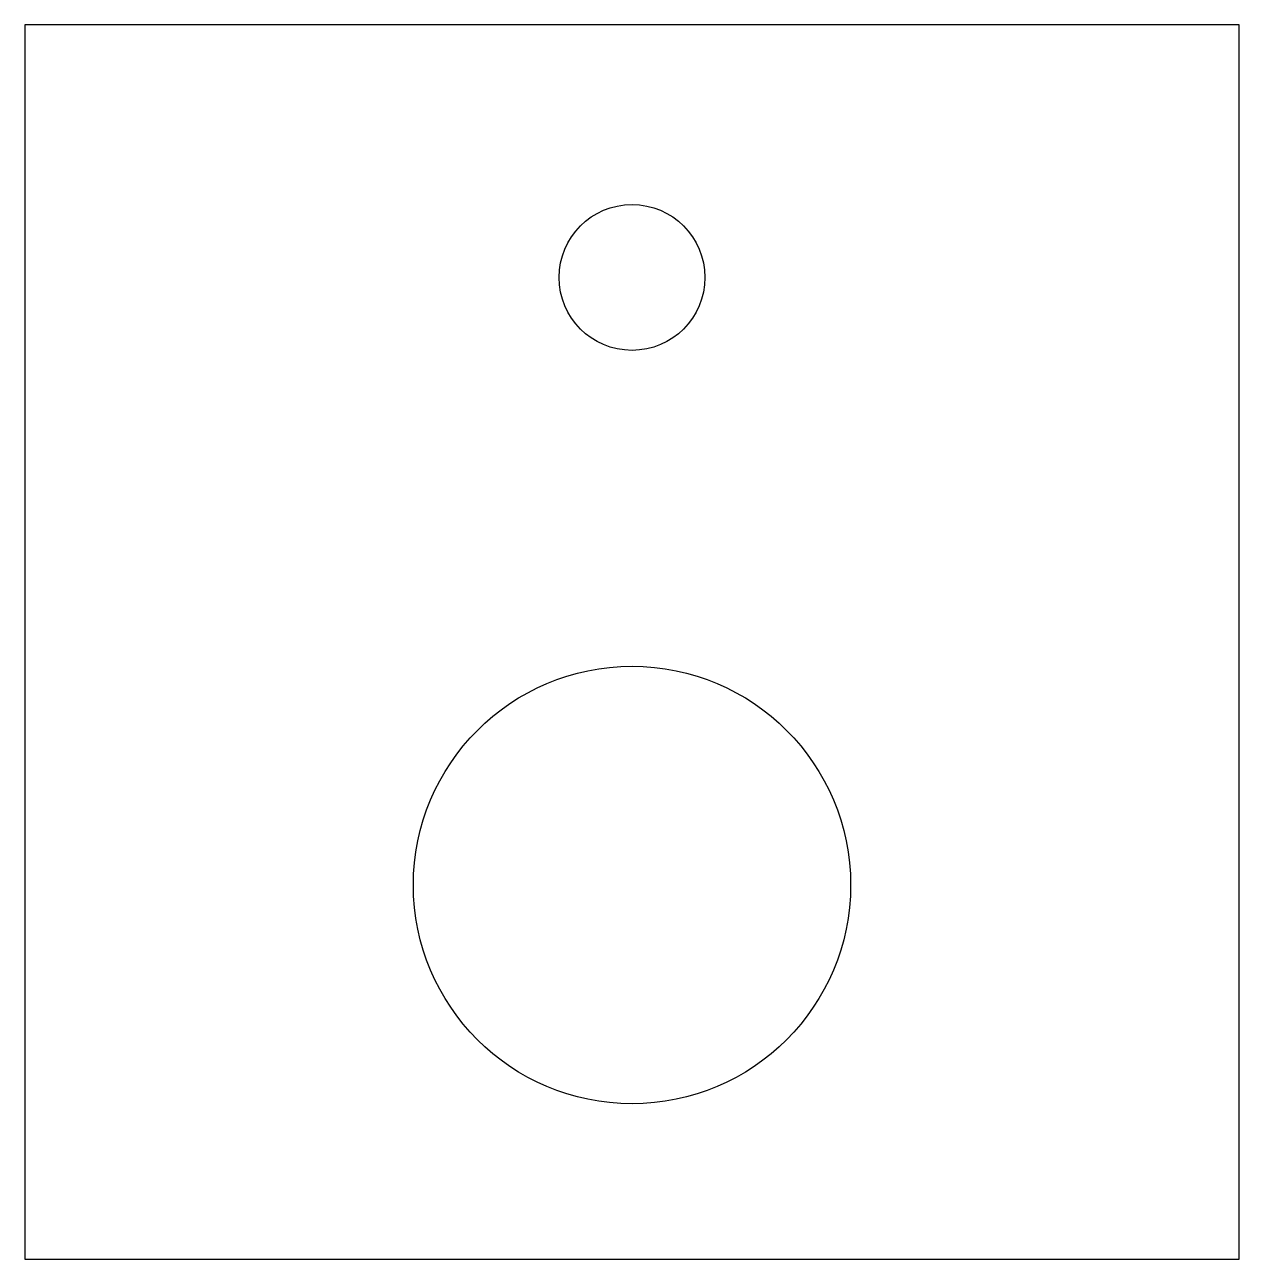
# Model space of a CAD drawing. Header units: millimetres. Extents: x 0 to 50, y 0 to 50.8.
import ezdxf

# ---------------------------------------------------------------- set-up
doc = ezdxf.new("R2010")
doc.units = ezdxf.units.MM
doc.layers.add('CUT_HOLES', color=7, linetype='Continuous')
doc.layers.add('CUT_OUTER', color=7, linetype='Continuous')

msp = doc.modelspace()

# ---------------------------------------------------------------- linework, layer by layer
at = {"layer": 'CUT_HOLES'}
for centre, radius in [((25, 40.4), 3), ((25, 15.4), 9)]:
    msp.add_circle(centre, radius, dxfattribs=at)
at = {"layer": 'CUT_OUTER'}
msp.add_lwpolyline([(0, 0), (50, 0), (50, 50.8), (0, 50.8)], close=True, dxfattribs=at)

doc.saveas('drawing.dxf')
